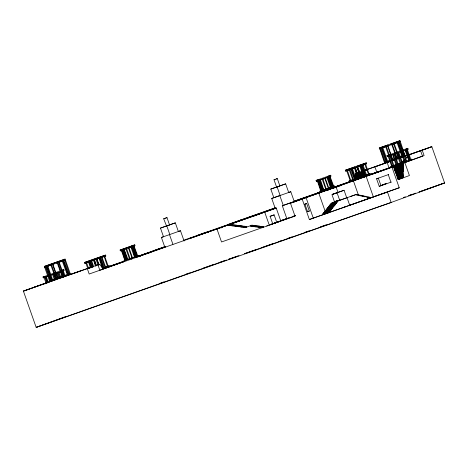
<?xml version="1.0" encoding="UTF-8"?>
<svg xmlns="http://www.w3.org/2000/svg" width="468" height="468" viewBox="0 0 468 468"><rect width="100%" height="100%" fill="white"/><g stroke="black" fill="none" stroke-linecap="round" stroke-linejoin="round"><path stroke-width="0.7" d="M59.044 262.226L65.491 259.933M49.725 281.783L56.096 279.566M70.288 273.581L63.847 275.863M70.592 274.441L58.746 278.63M384.731 162.361L384.292 162.519L389.832 160.582M384.69 163.338L390.136 161.442M405.247 155.136L391.739 159.875M405.551 155.996L396.098 159.348M166.514 225.974L163.689 218.778L166.988 217.614L169.551 224.903L169.129 225.055M46.584 266.602L44.612 267.292L46.847 266.508L51.667 280.145L50.913 280.414L46.11 266.772L51.035 265.046M46.847 266.508L50.462 265.21M63.812 260.518L68.802 274.09L68.427 274.225M381.695 148.087L386.504 161.729L385.749 161.992L380.94 148.35L381.321 148.221L379.49 148.877L391.687 144.559M402.316 153.878L398.233 142.284L398.988 142.015L403.79 155.657L403.088 155.908M50.913 280.414L51.667 280.145M49.444 275.699L43.313 277.857L43.009 276.998L44.788 276.348M63.853 269.638L62.08 270.288L62.384 271.147L64.157 270.498L63.853 269.638L43.009 276.998M43.313 277.857L44.495 277.425L44.109 277.577L46.203 283.52M120.1 250.052L134.755 244.858L135.059 245.718L132.187 246.771L120.405 250.912L120.1 250.052L134.755 244.858M316.075 180.449L330.736 175.254L331.034 176.12L316.38 181.315L316.075 180.449L318.948 179.402M330.736 175.254L327.863 176.307L328.167 177.167L328.548 177.015M316.38 181.315L317.526 180.894M386.977 155.668L407.821 148.315L408.125 149.175L387.282 156.534L386.977 155.668L388.756 155.025M407.821 148.315L406.048 148.959L406.125 149.889M387.282 156.534L388.926 155.943M46.531 283.427L46.344 282.888L44.735 283.473L44.928 284.012M102.159 267.597L99.707 264.239L97.947 264.882L99.842 270.27L103.048 269.094L102.346 268.135L99.105 258.289L84.772 263.332L84.474 262.472L105.511 255.078L105.815 255.937L96.045 259.389L98.116 265.344M364.543 174.64L355.727 177.741L355.522 173.564L357.289 172.92M363.32 170.861L367.936 169.17M408.892 154.908L410.495 154.323L410.688 154.861M405.387 158.564L406.452 158.19L406.265 157.652L407.335 157.26L407.142 156.739M136.048 256.528L135.615 256.686L135.983 257.535L138.85 256.487L138.551 255.627L123.891 260.822L124.195 261.682M152.954 250.918L165.122 246.583M138.048 256.482L165.145 246.852M165.257 246.583L138.107 256.201M146.736 253.709L151.035 252.141L137.943 256.716M183.468 240.306L275.196 207.915M197.701 235.299L206.505 232.081M228.723 224.225L275.02 207.915M402.96 161.823L401.889 162.215L402.954 161.84L402.767 161.302L403.831 160.928L403.638 160.389L405.241 159.804M240.441 220.106L242.044 219.521M272.031 224.084L280.782 220.949L276.231 208.026L188.856 238.75L209.272 231.59M239.645 220.516L238.042 221.101L238.23 221.639M333.216 186.486L334.526 186.024L334.831 186.884L320.17 192.085L319.866 191.219L321.019 190.804M249.754 216.982L251.357 216.397M334.526 186.024L319.866 191.219M355.92 178.279L364.572 175.237M218.585 228.466L216.982 229.051L221.534 241.974L295.01 216.117L290.458 203.194L366.151 176.407L373.359 196.87L370.685 197.812M402.767 161.302L404.37 160.717M252.521 216.491L261.325 213.273M70.118 274.552L92.576 266.701L87.294 268.632L89.189 274.014L276.231 208.026L207.669 232.175M286.861 218.685L282.309 205.762L331.625 188.341L329.858 188.99L330.051 189.528M228.887 225.465L231.555 224.505L231.742 225.044L232.807 224.669L233 225.207L234.064 224.833L234.252 225.371L235.316 224.997L235.503 225.535L236.574 225.161L236.761 225.699L237.826 225.324L238.013 225.863L239.078 225.488L239.271 226.026L241.587 225.816L241.78 226.354L242.845 225.98L243.032 226.518L244.097 226.143L244.29 226.682L245.355 226.307L245.542 226.845L246.607 226.471L246.8 227.009L245.191 227.594L245.004 227.056L243.939 227.43L243.746 226.892L241.429 227.103L241.242 226.565L240.178 226.939L239.985 226.401L238.92 226.775L238.733 226.237L237.668 226.611L237.475 226.073L236.41 226.448L236.223 225.909L235.158 226.284L234.965 225.746L233.901 226.12L233.713 225.582L232.649 225.956L232.456 225.418L231.391 225.792L231.204 225.254L228.887 225.465L228.694 224.927L230.297 224.342L230.49 224.88L231.555 224.505M390.774 166.438L411.618 159.085L411.916 159.945L391.078 167.304L390.774 166.438L391.851 166.058M282.309 205.762L320.972 192.091M302.176 199.076L306.072 197.654L313.273 218.111L309.377 219.539L302.176 199.076L290.458 203.194M230.139 225.629L232.807 224.669M371.598 174.383L387.533 168.562L293.74 201.386M391.078 167.304L392.851 166.655M401.205 163.665L402.275 163.279M231.391 225.792L234.064 224.833M394.208 166.362L310.887 195.77M392.634 167.544L392.447 167.006L404.861 162.618L409.412 175.541L398.344 179.583L393.793 166.655L392.026 167.304L399.233 187.762L309.377 219.539M232.649 225.956L235.316 224.997M408.465 155.043L422.206 150.205L424.107 155.587L403.094 163.262L403.463 167.38L394.647 170.487M233.901 226.12L236.574 225.161M235.158 226.284L237.826 225.324M236.41 226.448L239.078 225.488M237.668 226.611L240.336 225.652M238.92 226.775L241.587 225.816M240.178 226.939L242.845 225.98M276.775 222.417L274.119 214.876L270.112 216.339L272.762 223.879L269.281 225.149L264.73 212.226M241.429 227.103L244.097 226.143M403.299 167.439L403.668 171.563L402.86 171.855L403.317 177.764L397.993 179.636M306.686 203.504L304.92 204.147L307.575 211.688L309.336 211.045L306.686 203.504L304.615 204.229M242.681 227.267L245.355 226.307M376.57 178.794L378.331 178.15L380.987 185.685L379.226 186.334L376.57 178.794L388.668 174.511M243.939 227.43L246.607 226.471M252.123 225.137L250.52 225.722L250.708 226.26L253.024 226.05L253.217 226.588L254.282 226.214L254.469 226.752L255.534 226.377L255.727 226.916L256.792 226.541L256.979 227.079L258.043 226.705L258.237 227.243L259.301 226.869L259.488 227.407L260.553 227.033L260.746 227.571L261.811 227.196L261.998 227.735L263.601 227.15L263.414 226.611L262.349 226.986L262.156 226.448L259.839 226.658L259.646 226.12L258.582 226.494L258.394 225.956L257.33 226.331L257.143 225.792L256.072 226.167L255.885 225.629L254.82 226.003L254.633 225.465L252.31 225.675L252.123 225.137L245.191 227.594M250.708 226.26L253.375 225.301M251.959 226.424L254.633 225.465M253.217 226.588L255.885 225.629M254.469 226.752L257.143 225.792M255.727 226.916L258.394 225.956M256.979 227.079L259.646 226.12M258.237 227.243L260.904 226.284M259.488 227.407L262.156 226.448M260.746 227.571L263.414 226.611M287.487 218.457L288.738 218M334.14 202.006L336.176 201.263M382.128 185.123L386.106 183.667M65.643 316.608L36.171 327.366L23.4 291.114L46.344 282.888M57.429 278.086L52.568 264.467M62.051 276.5L57.248 262.858M57.283 262.846L57.739 262.683L62.542 276.325L62.25 276.43M386.983 161.583L382.081 147.976L382.836 147.707L387.639 161.349L387.059 161.554M402.258 156.177L401.907 156.3L397.098 142.658L397.455 142.535M400.971 151.263L397.677 142.459M57.716 277.986L52.913 264.344M276.962 186.919L276.582 187.054L274.014 179.765L277.308 178.606L279.87 185.895L279.577 185.995M277.308 178.606L276.36 178.94M55.944 278.647L49.485 280.899L44.682 267.263L45.431 267L50.234 280.642M64.672 260.226L65.421 259.962L70.229 273.604L69.48 273.862L64.76 260.196M394.214 143.705L399.128 157.306L401.456 156.458M276.582 187.054L276.875 186.948M49.485 280.905L64.093 275.74L59.143 262.15M404.89 155.259L400.321 141.535L393.6 143.922L398.473 157.541L396.577 158.172L391.751 144.536L392.149 144.396M51.538 264.865L56.365 278.501L56.031 278.618M58.547 262.361L63.35 276.003L63.666 275.892M399.894 141.687L399.578 141.798L402.696 150.667M400.292 141.547L399.988 141.652M45.899 276.927L45.302 277.15M48.426 282.719L46.332 276.775L45.999 276.892M54.458 279.876L52.592 274.587L52.925 274.47M54.972 278.951L53.34 274.324L53.013 274.441M55.926 279.337L54.206 274.002M54.814 273.792L54.481 273.909L54.814 273.786L56.447 278.413M58.699 278.384L56.839 273.096L57.154 272.984M57.254 272.949L57.587 272.832L59.214 277.46M58.313 272.557L58.64 272.44L58.307 272.557L60.167 277.846M59.056 272.294L58.722 272.411L59.056 272.294L60.916 277.582M61.08 271.604C61.706 270.89 61.776 275.751 62.706 276.225M61.799 271.352L61.495 271.458M62.624 271.042L63.297 270.802L65.157 276.085M87.692 268.246L85.831 262.957L86.165 262.84M88.674 268.638L86.58 262.694L86.258 262.805M90.47 268.012L88.528 262.016M91.81 267.532L89.716 261.589L90.037 261.472M91.219 267.749L88.891 261.887M90.23 261.407L92.559 267.269M93.021 267.123L91.149 261.103M91.675 260.916L93.536 266.198M93.793 260.179L84.772 263.332M94.53 259.886L96.624 265.83M96.747 259.143L98.631 264.42M99.175 264.935L96.929 259.044M99.479 258.155L103.118 268.012L102.802 268.123M103.68 267.831L103.358 267.942L100.093 257.956M100.287 257.891L100.62 257.774L104.107 267.678L103.791 267.79M105.236 267.275L104.914 267.386L101.427 257.476L101.761 257.359M102.024 257.265L105.639 267.129M104.703 256.329L108.213 266.228L107.88 266.345M124.897 260.465L121.411 250.561M121.604 250.491L122.049 250.327M122.879 250.023L123.213 249.906L126.465 259.898M123.85 249.672L127.115 259.658L127.454 259.535M124.266 249.52L127.957 259.354M125.927 248.97L129.49 258.851M126.342 248.824L126.676 248.707L130.086 258.64M131.994 257.938L128.472 248.04L128.805 247.923M132.473 257.769L128.998 247.853M134.48 257.096L130.964 247.198L131.297 247.081M132.017 246.817L132.35 246.7L135.761 256.634M132.959 246.478L132.9 246.49M134.041 246.08L137.756 255.908L137.44 256.019M320.978 190.827L320.662 190.938L317.409 180.946M317.591 180.888L318.129 180.689M320.475 179.835L323.727 189.827M325.734 189.154L322.218 179.256L322.551 179.139M326.219 188.984L322.967 178.992L322.633 179.109M324.763 178.326L328.325 188.212M328.975 176.863L332.467 186.767L332.145 186.878M329.378 176.711L329.823 176.547M330.016 176.477L333.743 186.305L333.409 186.422M346.683 170.721L350.169 180.63L350.485 180.519M347.402 170.469L350.766 180.42M352.72 179.741L349.227 169.831L349.824 169.621M349.953 169.574L353.317 179.531M354.627 179.057L354.311 179.168L350.819 169.258L351.14 169.147M351.567 168.995L354.908 178.957M355.581 178.741L355.265 178.852L351.772 168.942L352.521 168.679L355.861 178.641M357.88 177.934L354.405 168.024M355.048 167.766L355.382 167.643L358.874 177.553L358.324 177.781M357.692 166.842L361.337 176.693M354.323 168.053L355.072 167.79L358.558 177.694L358.231 177.811M370.457 174.47L370.153 173.61L360.36 177.068L356.868 167.164L357.382 166.982M388.621 161.969L374.909 166.819L376.804 172.201L349.415 181.865L349.11 180.999L361.085 176.81L357.616 166.895L345.624 171.095L345.32 170.235L354.908 166.842L355.159 167.725M363.537 175.927L363.221 176.038L359.81 166.099M363.888 175.804L360.477 165.865L359.728 166.128M364.783 175.506L364.461 175.617L360.974 165.707L361.723 165.45L365.21 175.354L364.894 175.465M366.081 175.038L365.765 175.149L362.279 165.239L362.875 165.029M363.004 164.982L366.514 174.88L366.181 175.003M368.462 174.201L364.824 164.35L365.157 164.233M365.239 164.204L365.572 164.087L369.065 173.991L368.731 174.108M390.335 155.434L393.851 165.333L393.518 165.456M391.657 166.128L388.142 156.23L388.475 156.113M389.838 155.61L389.218 155.838M396.203 164.525L395.87 164.642L392.605 154.656M396.618 164.379L393.132 154.475L392.699 154.627M394.173 154.089L394.606 153.937L398.092 163.841L397.759 163.958M400.444 163.034L400.111 163.151L396.624 153.247L397.373 152.977L400.86 162.887M401.807 162.536L398.098 152.708L398.426 152.586M404.685 161.542L404.358 161.659L400.865 151.749L401.614 151.486L405.107 161.396M406.048 161.045L402.34 151.211L402.673 151.094M408.628 160.155L405.107 150.257L406.031 149.924M406.897 149.608L407.33 149.456L410.816 159.366L410.489 159.483M50.146 280.665L49.427 280.923L50.117 280.689M58.453 262.396L50.837 265.116L55.85 278.682M384.439 162.466L379.759 148.783M121.937 250.374L125.202 260.36M135.117 256.862L127.419 259.541M135.615 252.211L137.007 256.171L137.329 256.06M318.971 184.099L321.3 190.704L321.621 190.593M323.242 189.996L321.82 186.042M328.776 188.048L325.278 178.15M326.951 177.594L330.437 187.498L330.759 187.387M330.87 187.346L331.397 187.153M394.079 154.118L397.344 164.104L397.677 163.987M402 162.466L402.334 162.349L398.847 152.439L398.414 152.597M408.915 160.056L409.348 159.904L405.633 150.07M410.015 159.658L406.581 149.719L410.143 160.594M47.087 266.403L47.824 266.146L52.627 279.788L51.878 280.045L47.198 266.368M67.293 274.646L62.279 261.08L62.583 260.974M63.028 260.816L67.837 274.453L67.486 274.581M392.441 159.664L387.685 146.004M397.139 157.973L392.248 144.36M386.018 146.554L386.334 146.443L389.458 155.312M44.524 277.43L44.905 277.284L46.718 282.596M122.242 250.257L122.575 250.14L125.839 260.126M317.842 180.794L318.509 182.777M319.41 180.221L318.977 180.379L322.54 190.265M327.366 177.448L327.694 177.331L330.964 187.311M357.26 166.994L357.599 166.871M126.623 259.845L124.266 253.241M137.03 256.166L133.626 246.232L133.298 246.349M318.766 180.455L321.961 190.464L322.259 190.359M392.143 165.959L388.902 155.949M409.266 159.933L405.855 149.994M385.925 146.589L381.835 148.034M387.925 145.922L392.728 159.565M47.239 266.351L47.654 266.204M163.507 236.714L160.471 228.097L166.392 226.003M178.366 231.484L175.33 222.867L160.471 228.097M270.796 189.084L277.109 186.878L280.145 195.495L273.833 197.701L270.796 189.084L276.717 186.995M277.109 186.878L285.655 183.86L288.692 192.471M84.474 262.472L105.511 255.078M366.362 162.841L356.774 166.228L357.078 167.094L366.666 163.701L366.362 162.841L345.32 170.235M318.322 180.619L320.311 185.849M319.603 180.151L320.048 179.987M345.624 171.095L354.528 167.948M406.318 149.824L406.803 149.643M165.017 247.736L161.401 237.451L163.455 236.726M275.342 208.722L271.721 198.444L273.78 197.718M184.094 241.02L180.472 230.742L169.498 234.62L172.879 244.22M271.721 198.444L290.798 191.734L294.419 202.012M384.924 162.297L380.221 148.619M389.856 160.536L387.247 161.489M402.024 156.259L402.533 156.078M52.205 280.929L23.4 291.114L99.707 264.239M55.633 279.712L57.693 278.986M63.18 277.044L65.924 276.073M70.721 274.377L80.326 270.984M402.34 157.119L407.142 155.417M408.511 154.937L431.829 146.689L444.6 182.947L391.137 202.469L36.171 327.366L226.635 260.021M349.11 180.999L358.014 177.852M102.457 268.269L109.307 265.847L109.606 266.707L108.26 267.175M392.804 165.713L393.138 165.596L389.651 155.686M125.915 260.103L125.254 258.096M136.328 256.429L138.551 255.627M109.553 266.292L124.511 261.004M164.812 247.075L138.154 256.47M102.761 269.129L124.506 261.39M138.575 256.47L141.242 255.528M358.236 178.77L317.784 193.044L317.971 193.582M332.684 188.44L341.347 185.375L340.71 185.603L340.517 185.065M332.321 194.395L337.036 192.728L339.692 200.269L334.304 202.17M346.73 197.806L344.074 190.271L331.941 194.559L334.597 202.094M280.882 220.65L288.458 217.977M293.968 216.029L295.343 215.537L293.881 216.146M334.591 201.661L336.703 200.918M331.133 203.323L337.527 201.088L337.72 201.626L336.176 202.779L336.363 203.317L334.819 204.463L335.012 205.002L334.146 205.312L334.333 205.85L332.789 207.002L332.982 207.54L332.116 207.845L332.303 208.383L325.044 210.928L326.582 209.775L326.395 209.237L327.261 208.927L327.073 208.389L327.939 208.084L327.746 207.546L328.612 207.242L328.425 206.704L329.969 205.551L329.776 205.013L330.648 204.703L330.455 204.165L331.321 203.861L331.133 203.323L356.587 194.349L356.78 194.887L357.646 194.577L357.833 195.115L358.704 194.811L358.892 195.349L360.816 195.273L361.003 195.811L361.869 195.507L362.056 196.045L363.981 195.969L364.174 196.507L365.04 196.203L365.227 196.741L366.093 196.437L366.286 196.975L367.152 196.665L367.339 197.203L368.205 196.899L368.398 197.438L369.264 197.133L369.451 197.671L370.317 197.361L370.51 197.9L325.207 213.894M332.303 208.383L330.759 209.535L330.952 210.073L330.086 210.378L330.273 210.916L329.408 211.226L329.595 211.764L328.729 212.068L328.922 212.607L322.522 214.841L322.335 214.303L323.201 213.999L323.014 213.461L323.879 213.151L323.686 212.612L324.552 212.308L324.365 211.77L325.231 211.466M313.273 218.111L322.645 214.8M228.694 259.29L239.008 255.645M244.507 253.697L256.201 249.567M261.7 247.619L273.388 243.489M278.887 241.541L282.327 240.324M287.141 238.621L291.956 236.919M304.329 232.543L309.143 230.841M320.147 226.951L326.331 224.763M403.346 197.531L405.405 196.806M408.845 195.589L415.719 193.155M419.158 191.944L444.6 182.947L419.1 191.921M164.993 218.322L163.689 218.778M165.684 218.07L166.988 217.614M387.943 144.951L379.185 148.017L400.14 140.634L390.686 143.986M56.084 262.302L44.308 266.427L65.192 259.073L56.16 262.232M392.348 144.325L393.658 143.863M393.939 143.805L390.991 144.846M382.543 147.812L382.093 147.97M386.264 146.466L388.943 145.525M51.059 264.999L53.715 264.063M56.388 263.162L62.782 260.875M63.625 260.582L63.256 260.711L68.047 274.359L69.597 273.815M278.922 186.229L277.278 186.808M168.41 225.307L166.795 225.874L169.82 234.509L161.401 237.451M320.562 179.806L327.109 177.501M327.904 177.249L327.471 177.407M329.185 176.781L328.834 176.91L329.332 178.214M329.296 176.74L329.589 176.635M406.762 149.655L408.125 149.175M402.655 151.1L403.088 150.948L406.575 160.857L406.242 160.974M50.538 275.289L61.7 271.387M88.698 261.957L88.399 262.062M93.892 260.144L94.22 260.027L96.08 265.309M45.203 277.185L44.788 277.337M52.913 274.476L52.592 274.587M96.765 259.102L97.081 258.991M131.379 247.051L131.713 246.934L135.199 256.838M391.734 159.916L393.05 159.453M393.746 159.167L396.49 158.202M404.697 155.329L404.399 155.434M398.935 157.377L398.56 157.511M55.791 278.7L61.191 276.804M61.267 276.734L63.256 276.032M355.522 173.564L385.111 163.127M392.038 160.776L393.348 160.313M405.036 156.119L407.101 155.394M409.161 154.668L431.829 146.689L420.603 150.79L422.499 156.172L408.985 160.91M363.338 170.861L389.902 161.571M391.968 160.846L407.09 155.522M33.023 287.598L49.52 281.794M357.552 173.458L362.875 171.581M355.581 174.757L363.73 171.885M355.61 175.354L363.601 172.546M406.265 157.652L407.33 157.277M355.639 175.95L363.63 173.142M355.668 176.547L363.817 173.681M405.58 159.102L403.638 160.389M355.698 177.144L363.18 174.511M321.732 190.552L321.978 190.464M324.049 189.71L330.66 187.422M356.616 178.641L357.944 178.173M102.393 268.263L102.685 268.164M107.78 266.38L107.488 266.485L104.2 256.505M136.685 256.294L136.399 256.406L132.988 246.466M136.796 256.253L137.229 256.095M293.571 201.386L320.369 191.962M323.803 190.751L329.987 188.575M332.736 187.609L349.912 181.566M332.865 187.58L334.831 186.884M370.001 174.582L406.698 161.735M109.436 266.444L124.57 261.121M138.323 256.277L148.134 252.796M138.481 256.306L139.815 255.838L140.002 256.376M331.625 188.341L319.211 192.734L319.398 193.272M363.069 177.471L393.793 166.655M326.559 190.757L328.559 190.055M393.804 167.134L403.287 163.8M393.834 167.731L403.317 164.397M393.863 168.328L403.346 164.993M394.559 168.691L403.375 165.59M394.085 169.463L403.404 166.187M394.618 169.89L403.434 166.784M394.811 170.428L403.463 167.38M394.676 171.083L403.492 167.977M395.372 171.446L403.521 168.574M395.401 172.043L403.551 169.17M270.054 216.31L274.119 214.876M395.431 172.639L403.58 169.767M395.46 173.236L403.609 170.364M396.156 173.599L403.638 170.96M396.209 174.195L403.668 171.563M396.238 174.792L403.053 172.394M396.425 175.33L403.083 172.99M396.958 175.752L403.112 173.587M396.987 176.348L403.141 174.184M397.016 176.945L403.17 174.78M397.045 177.542L403.2 175.377M397.238 178.08L403.229 175.974M397.771 178.501L403.258 176.571M397.8 179.098L403.287 177.167M381.882 185.076L385.965 183.637M293.939 216.128L295.308 215.643M334.07 202.112L336.802 201.152M271.902 224.078L276.038 222.622L271.937 224.043M334.556 201.971L340.014 200.047M379.226 186.334L391.324 182.052M266.666 226.026L268.018 225.547M307.271 211.77L309.336 211.045M373.359 196.87L399.233 187.762M408.757 195.56L412.203 194.343M275.096 179.384L274.032 179.759M394.319 143.635L398.525 142.155L398.25 142.278M45.349 267.029L44.712 267.251M279.343 186.065L285.655 183.86M169.024 225.073L175.33 222.867M355.212 167.702L366.666 163.701M321.387 190.687L317.696 180.847M328.337 177.097L331.958 187.937M330.665 179.964L329.642 176.611L333.099 186.539L331.596 182.602M388.668 156.043L389.124 155.873M93.612 260.237L95.566 266.233M122.353 250.216L122.686 250.093M122.99 249.982L123.324 249.859M100.427 257.821L105.815 255.937M288.774 192.442L290.798 191.734M178.448 231.449L180.472 230.742M63.87 275.816L66.292 274.968M358.699 177.612L370.153 173.61M410.296 159.553L409.822 159.723M392.611 165.783L392.307 165.9M392.915 165.672L393.325 165.52M134.977 256.92L133.228 251.585M364.396 176.588L367.76 175.412M102.568 268.199L109.307 265.847M122.914 261.542L124.19 261.097M329.074 189.487L336.112 187.03L338.007 192.412M109.003 266.83L124.266 261.495M131.058 259.12L132.432 258.64M103.545 268.825L106.915 267.649M332.251 194.425L344.074 190.271M334.094 201.854L336.796 200.912M281.04 220.586L287.112 218.462M271.826 224.008L275.95 222.569M277.319 222.089L295.173 215.847M334.269 202.188L347.057 197.718L349.713 205.253M350.193 196.583L356.587 194.349M356.364 195.027L357.646 194.577M330.455 204.165L337.72 201.626M357.423 195.255L358.704 194.811M329.776 205.013L337.042 202.469M358.476 195.489L359.757 195.045M329.103 205.856L336.363 203.317M359.535 195.723L360.816 195.273M328.425 206.704L335.691 204.159M360.588 195.952L361.869 195.507M327.746 207.546L335.012 205.002M361.647 196.186L362.928 195.741M327.073 208.389L334.333 205.85M362.7 196.42L363.981 195.969M326.395 209.237L333.655 206.692M363.759 196.648L365.04 196.203M325.716 210.079L332.982 207.54M364.812 196.882L366.093 196.437M324.365 211.77L331.625 209.231M366.93 197.344L368.205 196.899M323.686 212.612L330.952 210.073M367.983 197.578L369.264 197.133M323.014 213.461L330.273 210.916M369.041 197.812L370.317 197.361M322.335 214.303L329.595 211.764M343.319 207.488L345.39 206.768M349.526 205.317L387.475 192.055L391.137 202.469L244.512 253.714M160.53 283.064L163.975 281.865M186.001 274.16L189.446 272.961M203.211 268.146L213.537 264.537M219.042 262.612L225.237 260.448M228.682 259.249L237.633 256.119M399.596 141.792L400.444 141.494L399.818 141.705M385.667 146.683L388.709 155.575M364.847 164.338L365.549 164.093M319.112 180.326L319.556 181.654M327.612 177.349L328.284 179.338M122.487 250.164L124.792 256.774M132.327 246.706L134.1 252.012M45.607 277.027L47.724 282.976M328.752 180.66L331.163 187.241M356.868 167.164L357.213 167.012L360.869 177.863M319.814 180.075L323.329 189.973M387.153 162.536L389.054 167.924M388.282 174.669L390.938 182.21M366.175 169.814L366.362 170.352M362.659 171.101L364.315 175.81M355.797 171.212L357.891 177.156M353.439 180.9L358.482 195.226M329.794 179.536L332.122 186.141M328.46 177.787L330.32 183.07M330.782 184.392L331.484 186.375M319.96 180.759L321.358 184.72M320.018 182.976L322.347 189.581M320.773 187.171L321.709 189.815M318.784 193.155L325.272 211.571M279.823 195.612L283.444 205.891M230.332 223.64L230.519 224.178M221.177 228.004L220.984 227.466L219.381 228.051L219.568 228.589M133.749 246.923L135.147 250.889M133.579 248.479L135.901 255.083M135.03 254.656L135.498 255.978M131.882 245.905L132.187 246.771M131.836 247.625L132.766 250.269M123.973 250.362L125.137 253.668M125.605 254.99L126.998 258.95M122.06 251.064L122.99 253.709M123.453 255.025L125.079 259.652M95.922 258.465L96.227 259.33M94.015 260.811L95.179 264.11M89.06 267.988L89.248 268.527M62.548 271.066L64.169 275.705M62.525 273.324L63.221 275.301M49.099 275.816L50.731 280.443M45.817 277.7L47.443 282.321M280.782 220.949L277.366 222.154L280.782 220.949"/></g></svg>
